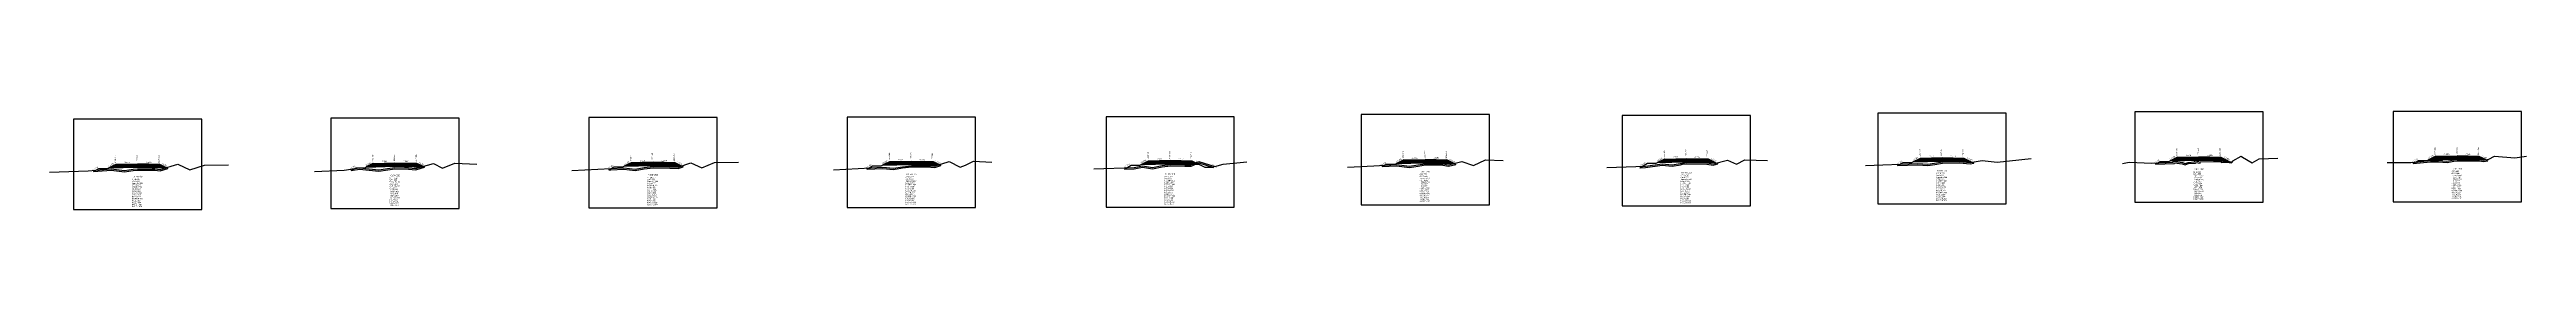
# Model space of a CAD drawing. Extents: x -7 to 78429, y 1189 to 1262.
# Drawn here: x 44729 to 45302, y 1225 to 1248 of the extents above; entities that cross this region are included whole.
import ezdxf
from ezdxf.enums import TextEntityAlignment as Align

# ---------------------------------------------------------------- set-up
doc = ezdxf.new("R2010")
doc.units = 0

msp = doc.modelspace()

# ---------------------------------------------------------------- linework, layer by layer
at = {"layer": 'A4_BORDER', "color": 7}
for points in [[(44734.114, 1225.358), (44763.814, 1225.358), (44763.814, 1246.358), (44734.114, 1246.358), (44734.114, 1225.358)], [(44793.692, 1225.624), (44823.392, 1225.624), (44823.392, 1246.624), (44793.692, 1246.624), (44793.692, 1225.624)], [(44853.482, 1225.77), (44883.182, 1225.77), (44883.182, 1246.77), (44853.482, 1246.77), (44853.482, 1225.77)], [(44913.333, 1225.885), (44943.033, 1225.885), (44943.033, 1246.885), (44913.333, 1246.885), (44913.333, 1225.885)], [(44973.265, 1225.956), (45002.965, 1225.956), (45002.965, 1246.956), (44973.265, 1246.956), (44973.265, 1225.956)], [(45032.363, 1226.504), (45062.063, 1226.504), (45062.063, 1247.504), (45032.363, 1247.504), (45032.363, 1226.504)], [(45092.853, 1226.261), (45122.553, 1226.261), (45122.553, 1247.261), (45092.853, 1247.261), (45092.853, 1226.261)], [(45152.074, 1226.744), (45181.774, 1226.744), (45181.774, 1247.744), (45152.074, 1247.744), (45152.074, 1226.744)], [(45211.574, 1227.068), (45241.274, 1227.068), (45241.274, 1248.068), (45211.574, 1248.068), (45211.574, 1227.068)], [(45271.402, 1227.205), (45301.102, 1227.205), (45301.102, 1248.205), (45271.402, 1248.205), (45271.402, 1227.205)]]:
    msp.add_lwpolyline(points, dxfattribs=at)
at = {"layer": 'CLEAR_GROUND', "color": 8}
for points in [[(44738.725, 1234.208), (44742.841, 1234.548), (44745.868, 1234.155), (44747.911, 1234.45), (44748.951, 1234.558), (44752.906, 1234.564), (44754.187, 1234.412), (44755.936, 1234.93)], [(44798.425, 1234.474), (44800.355, 1234.789), (44804.814, 1234.333), (44806.898, 1234.651), (44808.559, 1234.867), (44811.686, 1234.792), (44813.358, 1234.613), (44815.379, 1235.194)], [(44858.125, 1234.62), (44858.565, 1234.645), (44861.558, 1234.762), (44864.173, 1234.494), (44866.299, 1234.837), (44868.341, 1235.074), (44872.204, 1234.977), (44874.171, 1234.959), (44875.294, 1235.329)], [(44917.825, 1234.735), (44921.572, 1234.939), (44924.024, 1234.68), (44926.137, 1235.04), (44928.204, 1235.28), (44931.654, 1235.279), (44933.597, 1235.157), (44934.972, 1235.616)], [(44977.525, 1234.806), (44979.798, 1234.883), (44981.746, 1235.256), (44984.014, 1234.867), (44986.288, 1235.286), (44988.172, 1235.529), (44991.491, 1235.458), (44992.98, 1235.492), (44994.753, 1236.218), (44998.154, 1235.188)], [(45037.225, 1235.354), (45040.552, 1235.519), (45043.559, 1235.133), (45045.524, 1235.492), (45047.229, 1235.739), (45051.266, 1235.715), (45052.614, 1235.433), (45054.292, 1235.88)], [(45096.925, 1235.111), (45098.231, 1235.159), (45102.05, 1235.667), (45104.421, 1235.463), (45106.326, 1235.78), (45106.807, 1235.894), (45107.698, 1235.989), (45112.444, 1235.939), (45113.922, 1235.678), (45115.004, 1235.976)], [(45156.625, 1235.594), (45161.326, 1235.759), (45163.613, 1235.6), (45165.211, 1235.828), (45167.009, 1236.165), (45170.957, 1236.236), (45173.44, 1236.03), (45174.269, 1236.163)], [(45216.325, 1235.918), (45220.764, 1236.107), (45220.769, 1236.261), (45222.535, 1236.01), (45223.26, 1235.785), (45224.019, 1236.05), (45225.632, 1236.159), (45225.689, 1236.337), (45226.693, 1236.158), (45226.708, 1236.465), (45231.564, 1236.561), (45231.573, 1236.324), (45232.744, 1236.358), (45234.073, 1236.222)], [(45276.025, 1236.055), (45280.056, 1236.472), (45281.908, 1236.503), (45283.879, 1236.315), (45285.478, 1236.657), (45286.234, 1236.716), (45291.373, 1236.721), (45292.355, 1236.551), (45293.333, 1236.715)]]:
    msp.add_lwpolyline(points, dxfattribs=at)
at = {"layer": 'DESIGN_ROAD_TRIMMED', "color": 1}
for points in [[(44738.725, 1234.208), (44739.964, 1234.916), (44741.964, 1234.916), (44743.964, 1235.916), (44743.964, 1235.916), (44743.858, 1235.863), (44743.858, 1235.863), (44743.543, 1235.705), (44743.543, 1235.705), (44743.227, 1235.548), (44743.227, 1235.548), (44742.911, 1235.39), (44742.911, 1235.39), (44742.595, 1235.232), (44742.595, 1235.232), (44742.279, 1235.074), (44748.964, 1235.241), (44748.964, 1235.391), (44748.964, 1235.391), (44748.964, 1235.541), (44748.964, 1235.541), (44748.964, 1235.691), (44748.964, 1235.691), (44748.964, 1235.841), (44748.964, 1235.841), (44748.964, 1235.991), (44748.964, 1235.991), (44748.964, 1236.041), (44748.964, 1236.041), (44748.964, 1236.041), (44748.964, 1236.041), (44748.964, 1236.041), (44748.964, 1235.991), (44748.964, 1235.991), (44748.964, 1235.841), (44748.964, 1235.841), (44748.964, 1235.691), (44748.964, 1235.691), (44748.964, 1235.541), (44748.964, 1235.541), (44748.964, 1235.391), (44748.964, 1235.391), (44748.964, 1235.241), (44755.648, 1235.074), (44755.332, 1235.232), (44755.332, 1235.232), (44755.016, 1235.39), (44755.016, 1235.39), (44754.701, 1235.548), (44754.701, 1235.548), (44754.385, 1235.705), (44754.385, 1235.705), (44754.069, 1235.863), (44754.069, 1235.863), (44753.964, 1235.916), (44753.964, 1235.916), (44755.936, 1234.93)], [(44798.425, 1234.474), (44799.542, 1235.112), (44801.542, 1235.112), (44803.542, 1236.112), (44803.542, 1236.112), (44803.437, 1236.059), (44803.437, 1236.059), (44803.121, 1235.901), (44803.121, 1235.901), (44802.806, 1235.744), (44802.806, 1235.744), (44802.49, 1235.586), (44802.49, 1235.586), (44802.174, 1235.428), (44802.174, 1235.428), (44801.858, 1235.27), (44808.542, 1235.437), (44808.542, 1235.587), (44808.542, 1235.587), (44808.542, 1235.737), (44808.542, 1235.737), (44808.542, 1235.887), (44808.542, 1235.887), (44808.542, 1236.037), (44808.542, 1236.037), (44808.542, 1236.187), (44808.542, 1236.187), (44808.542, 1236.237), (44808.542, 1236.237), (44808.542, 1236.237), (44808.542, 1236.237), (44808.542, 1236.237), (44808.542, 1236.187), (44808.542, 1236.187), (44808.542, 1236.037), (44808.542, 1236.037), (44808.542, 1235.887), (44808.542, 1235.887), (44808.542, 1235.737), (44808.542, 1235.737), (44808.542, 1235.587), (44808.542, 1235.587), (44808.542, 1235.437), (44815.227, 1235.27), (44814.911, 1235.428), (44814.911, 1235.428), (44814.595, 1235.586), (44814.595, 1235.586), (44814.279, 1235.744), (44814.279, 1235.744), (44813.964, 1235.901), (44813.964, 1235.901), (44813.648, 1236.059), (44813.648, 1236.059), (44813.542, 1236.112), (44813.542, 1236.112), (44815.379, 1235.194)], [(44858.125, 1234.62), (44859.332, 1235.31), (44861.332, 1235.31), (44863.332, 1236.31), (44863.332, 1236.31), (44863.227, 1236.257), (44863.227, 1236.257), (44862.911, 1236.099), (44862.911, 1236.099), (44862.595, 1235.942), (44862.595, 1235.942), (44862.28, 1235.784), (44862.28, 1235.784), (44861.964, 1235.626), (44861.964, 1235.626), (44861.648, 1235.468), (44868.332, 1235.635), (44868.332, 1235.785), (44868.332, 1235.785), (44868.332, 1235.935), (44868.332, 1235.935), (44868.332, 1236.085), (44868.332, 1236.085), (44868.332, 1236.235), (44868.332, 1236.235), (44868.332, 1236.385), (44868.332, 1236.385), (44868.332, 1236.435), (44868.332, 1236.435), (44868.332, 1236.435), (44868.332, 1236.435), (44868.332, 1236.435), (44868.332, 1236.385), (44868.332, 1236.385), (44868.332, 1236.235), (44868.332, 1236.235), (44868.332, 1236.085), (44868.332, 1236.085), (44868.332, 1235.935), (44868.332, 1235.935), (44868.332, 1235.785), (44868.332, 1235.785), (44868.332, 1235.635), (44875.017, 1235.468), (44874.701, 1235.626), (44874.701, 1235.626), (44874.385, 1235.784), (44874.385, 1235.784), (44874.069, 1235.942), (44874.069, 1235.942), (44873.753, 1236.099), (44873.753, 1236.099), (44873.438, 1236.257), (44873.438, 1236.257), (44873.332, 1236.31), (44873.332, 1236.31), (44875.294, 1235.329)], [(44917.825, 1234.735), (44919.183, 1235.511), (44921.183, 1235.511), (44923.183, 1236.511), (44923.183, 1236.511), (44923.077, 1236.458), (44923.077, 1236.458), (44922.762, 1236.3), (44922.762, 1236.3), (44922.446, 1236.143), (44922.446, 1236.143), (44922.13, 1235.985), (44922.13, 1235.985), (44921.814, 1235.827), (44921.814, 1235.827), (44921.498, 1235.669), (44928.183, 1235.836), (44928.183, 1235.986), (44928.183, 1235.986), (44928.183, 1236.136), (44928.183, 1236.136), (44928.183, 1236.286), (44928.183, 1236.286), (44928.183, 1236.436), (44928.183, 1236.436), (44928.183, 1236.586), (44928.183, 1236.586), (44928.183, 1236.636), (44928.183, 1236.636), (44928.183, 1236.636), (44928.183, 1236.636), (44928.183, 1236.636), (44928.183, 1236.586), (44928.183, 1236.586), (44928.183, 1236.436), (44928.183, 1236.436), (44928.183, 1236.286), (44928.183, 1236.286), (44928.183, 1236.136), (44928.183, 1236.136), (44928.183, 1235.986), (44928.183, 1235.986), (44928.183, 1235.836), (44934.867, 1235.669), (44934.551, 1235.827), (44934.551, 1235.827), (44934.235, 1235.985), (44934.235, 1235.985), (44933.92, 1236.143), (44933.92, 1236.143), (44933.604, 1236.3), (44933.604, 1236.3), (44933.288, 1236.458), (44933.288, 1236.458), (44933.183, 1236.511), (44933.183, 1236.511), (44934.972, 1235.616)], [(44977.525, 1234.806), (44979.115, 1235.714), (44981.115, 1235.714), (44983.115, 1236.714), (44983.115, 1236.714), (44983.01, 1236.661), (44983.01, 1236.661), (44982.694, 1236.503), (44982.694, 1236.503), (44982.378, 1236.346), (44982.378, 1236.346), (44982.062, 1236.188), (44982.062, 1236.188), (44981.747, 1236.03), (44981.747, 1236.03), (44981.431, 1235.872), (44988.115, 1236.039), (44988.115, 1236.189), (44988.115, 1236.189), (44988.115, 1236.339), (44988.115, 1236.339), (44988.115, 1236.489), (44988.115, 1236.489), (44988.115, 1236.639), (44988.115, 1236.639), (44988.115, 1236.789), (44988.115, 1236.789), (44988.115, 1236.839), (44988.115, 1236.839), (44988.115, 1236.839), (44988.115, 1236.839), (44988.115, 1236.839), (44988.115, 1236.789), (44988.115, 1236.789), (44988.115, 1236.639), (44988.115, 1236.639), (44988.115, 1236.489), (44988.115, 1236.489), (44988.115, 1236.339), (44988.115, 1236.339), (44988.115, 1236.189), (44988.115, 1236.189), (44988.115, 1236.039), (44994.799, 1235.872), (44994.483, 1236.03), (44994.483, 1236.03), (44994.168, 1236.188), (44994.168, 1236.188), (44993.852, 1236.346), (44993.852, 1236.346), (44993.536, 1236.503), (44993.536, 1236.503), (44993.22, 1236.661), (44993.22, 1236.661), (44993.115, 1236.714), (44993.115, 1236.714), (44996.115, 1235.214), (44998.115, 1235.214), (44998.154, 1235.188)], [(45037.225, 1235.354), (45038.213, 1235.919), (45040.213, 1235.919), (45042.213, 1236.919), (45042.213, 1236.919), (45042.108, 1236.866), (45042.108, 1236.866), (45041.792, 1236.708), (45041.792, 1236.708), (45041.477, 1236.551), (45041.477, 1236.551), (45041.161, 1236.393), (45041.161, 1236.393), (45040.845, 1236.235), (45040.845, 1236.235), (45040.529, 1236.077), (45047.213, 1236.244), (45047.213, 1236.394), (45047.213, 1236.394), (45047.213, 1236.544), (45047.213, 1236.544), (45047.213, 1236.694), (45047.213, 1236.694), (45047.213, 1236.844), (45047.213, 1236.844), (45047.213, 1236.994), (45047.213, 1236.994), (45047.213, 1237.044), (45047.213, 1237.044), (45047.213, 1237.044), (45047.213, 1237.044), (45047.213, 1237.044), (45047.213, 1236.994), (45047.213, 1236.994), (45047.213, 1236.844), (45047.213, 1236.844), (45047.213, 1236.694), (45047.213, 1236.694), (45047.213, 1236.544), (45047.213, 1236.544), (45047.213, 1236.394), (45047.213, 1236.394), (45047.213, 1236.244), (45053.898, 1236.077), (45053.582, 1236.235), (45053.582, 1236.235), (45053.266, 1236.393), (45053.266, 1236.393), (45052.95, 1236.551), (45052.95, 1236.551), (45052.635, 1236.708), (45052.635, 1236.708), (45052.319, 1236.866), (45052.319, 1236.866), (45052.213, 1236.919), (45052.213, 1236.919), (45054.292, 1235.88)], [(45096.925, 1235.111), (45098.703, 1236.127), (45100.703, 1236.127), (45102.703, 1237.127), (45102.703, 1237.127), (45102.597, 1237.074), (45102.597, 1237.074), (45102.281, 1236.916), (45102.281, 1236.916), (45101.966, 1236.759), (45101.966, 1236.759), (45101.65, 1236.601), (45101.65, 1236.601), (45101.334, 1236.443), (45101.334, 1236.443), (45101.018, 1236.285), (45107.703, 1236.452), (45107.703, 1236.602), (45107.703, 1236.602), (45107.703, 1236.752), (45107.703, 1236.752), (45107.703, 1236.902), (45107.703, 1236.902), (45107.703, 1237.052), (45107.703, 1237.052), (45107.703, 1237.202), (45107.703, 1237.202), (45107.703, 1237.252), (45107.703, 1237.252), (45107.703, 1237.252), (45107.703, 1237.252), (45107.703, 1237.252), (45107.703, 1237.202), (45107.703, 1237.202), (45107.703, 1237.052), (45107.703, 1237.052), (45107.703, 1236.902), (45107.703, 1236.902), (45107.703, 1236.752), (45107.703, 1236.752), (45107.703, 1236.602), (45107.703, 1236.602), (45107.703, 1236.452), (45114.387, 1236.285), (45114.071, 1236.443), (45114.071, 1236.443), (45113.755, 1236.601), (45113.755, 1236.601), (45113.439, 1236.759), (45113.439, 1236.759), (45113.124, 1236.916), (45113.124, 1236.916), (45112.808, 1237.074), (45112.808, 1237.074), (45112.703, 1237.127), (45112.703, 1237.127), (45115.004, 1235.976)], [(45156.625, 1235.594), (45157.924, 1236.336), (45159.924, 1236.336), (45161.924, 1237.336), (45161.924, 1237.336), (45161.819, 1237.283), (45161.819, 1237.283), (45161.503, 1237.125), (45161.503, 1237.125), (45161.187, 1236.968), (45161.187, 1236.968), (45160.871, 1236.81), (45160.871, 1236.81), (45160.556, 1236.652), (45160.556, 1236.652), (45160.24, 1236.494), (45166.924, 1236.661), (45166.924, 1236.811), (45166.924, 1236.811), (45166.924, 1236.961), (45166.924, 1236.961), (45166.924, 1237.111), (45166.924, 1237.111), (45166.924, 1237.261), (45166.924, 1237.261), (45166.924, 1237.411), (45166.924, 1237.411), (45166.924, 1237.461), (45166.924, 1237.461), (45166.924, 1237.461), (45166.924, 1237.461), (45166.924, 1237.461), (45166.924, 1237.411), (45166.924, 1237.411), (45166.924, 1237.261), (45166.924, 1237.261), (45166.924, 1237.111), (45166.924, 1237.111), (45166.924, 1236.961), (45166.924, 1236.961), (45166.924, 1236.811), (45166.924, 1236.811), (45166.924, 1236.661), (45173.608, 1236.494), (45173.293, 1236.652), (45173.293, 1236.652), (45172.977, 1236.81), (45172.977, 1236.81), (45172.661, 1236.968), (45172.661, 1236.968), (45172.345, 1237.125), (45172.345, 1237.125), (45172.029, 1237.283), (45172.029, 1237.283), (45171.924, 1237.336), (45171.924, 1237.336), (45174.269, 1236.163)], [(45216.325, 1235.918), (45217.424, 1236.546), (45219.424, 1236.546), (45221.424, 1237.546), (45221.424, 1237.546), (45221.319, 1237.493), (45221.319, 1237.493), (45221.003, 1237.335), (45221.003, 1237.335), (45220.687, 1237.178), (45220.687, 1237.178), (45220.371, 1237.02), (45220.371, 1237.02), (45220.056, 1236.862), (45220.056, 1236.862), (45219.74, 1236.704), (45226.424, 1236.871), (45226.424, 1237.021), (45226.424, 1237.021), (45226.424, 1237.171), (45226.424, 1237.171), (45226.424, 1237.321), (45226.424, 1237.321), (45226.424, 1237.471), (45226.424, 1237.471), (45226.424, 1237.621), (45226.424, 1237.621), (45226.424, 1237.671), (45226.424, 1237.671), (45226.424, 1237.671), (45226.424, 1237.671), (45226.424, 1237.671), (45226.424, 1237.621), (45226.424, 1237.621), (45226.424, 1237.471), (45226.424, 1237.471), (45226.424, 1237.321), (45226.424, 1237.321), (45226.424, 1237.171), (45226.424, 1237.171), (45226.424, 1237.021), (45226.424, 1237.021), (45226.424, 1236.871), (45233.108, 1236.704), (45232.793, 1236.862), (45232.793, 1236.862), (45232.477, 1237.02), (45232.477, 1237.02), (45232.161, 1237.178), (45232.161, 1237.178), (45231.845, 1237.335), (45231.845, 1237.335), (45231.529, 1237.493), (45231.529, 1237.493), (45231.424, 1237.546), (45231.424, 1237.546), (45234.073, 1236.222)], [(45276.025, 1236.055), (45277.252, 1236.756), (45279.252, 1236.756), (45281.252, 1237.756), (45281.252, 1237.756), (45281.147, 1237.703), (45281.147, 1237.703), (45280.831, 1237.545), (45280.831, 1237.545), (45280.515, 1237.388), (45280.515, 1237.388), (45280.199, 1237.23), (45280.199, 1237.23), (45279.884, 1237.072), (45279.884, 1237.072), (45279.568, 1236.914), (45286.252, 1237.081), (45286.252, 1237.231), (45286.252, 1237.231), (45286.252, 1237.381), (45286.252, 1237.381), (45286.252, 1237.531), (45286.252, 1237.531), (45286.252, 1237.681), (45286.252, 1237.681), (45286.252, 1237.831), (45286.252, 1237.831), (45286.252, 1237.881), (45286.252, 1237.881), (45286.252, 1237.881), (45286.252, 1237.881), (45286.252, 1237.881), (45286.252, 1237.831), (45286.252, 1237.831), (45286.252, 1237.681), (45286.252, 1237.681), (45286.252, 1237.531), (45286.252, 1237.531), (45286.252, 1237.381), (45286.252, 1237.381), (45286.252, 1237.231), (45286.252, 1237.231), (45286.252, 1237.081), (45292.936, 1236.914), (45292.62, 1237.072), (45292.62, 1237.072), (45292.305, 1237.23), (45292.305, 1237.23), (45291.989, 1237.388), (45291.989, 1237.388), (45291.673, 1237.545), (45291.673, 1237.545), (45291.357, 1237.703), (45291.357, 1237.703), (45291.252, 1237.756), (45291.252, 1237.756), (45293.333, 1236.715)]]:
    msp.add_lwpolyline(points, dxfattribs=at)
at = {"layer": 'FINISHED_ROAD', "color": 2}
for points in [[(44739.964, 1234.916), (44741.964, 1234.916), (44743.964, 1235.916), (44743.964, 1235.916), (44748.964, 1236.041), (44753.964, 1235.916), (44753.964, 1235.916)], [(44799.542, 1235.112), (44801.542, 1235.112), (44803.542, 1236.112), (44803.542, 1236.112), (44808.542, 1236.237), (44813.542, 1236.112), (44813.542, 1236.112)], [(44859.332, 1235.31), (44861.332, 1235.31), (44863.332, 1236.31), (44863.332, 1236.31), (44868.332, 1236.435), (44873.332, 1236.31), (44873.332, 1236.31)], [(44919.183, 1235.511), (44921.183, 1235.511), (44923.183, 1236.511), (44923.183, 1236.511), (44928.183, 1236.636), (44933.183, 1236.511), (44933.183, 1236.511)], [(44979.115, 1235.714), (44981.115, 1235.714), (44983.115, 1236.714), (44983.115, 1236.714), (44988.115, 1236.839), (44993.115, 1236.714), (44993.115, 1236.714), (44996.115, 1235.214), (44998.115, 1235.214)], [(45038.213, 1235.919), (45040.213, 1235.919), (45042.213, 1236.919), (45042.213, 1236.919), (45047.213, 1237.044), (45052.213, 1236.919), (45052.213, 1236.919)], [(45098.703, 1236.127), (45100.703, 1236.127), (45102.703, 1237.127), (45102.703, 1237.127), (45107.703, 1237.252), (45112.703, 1237.127), (45112.703, 1237.127)], [(45157.924, 1236.336), (45159.924, 1236.336), (45161.924, 1237.336), (45161.924, 1237.336), (45166.924, 1237.461), (45171.924, 1237.336), (45171.924, 1237.336)], [(45217.424, 1236.546), (45219.424, 1236.546), (45221.424, 1237.546), (45221.424, 1237.546), (45226.424, 1237.671), (45231.424, 1237.546), (45231.424, 1237.546)], [(45277.252, 1236.756), (45279.252, 1236.756), (45281.252, 1237.756), (45281.252, 1237.756), (45286.252, 1237.881), (45291.252, 1237.756), (45291.252, 1237.756)]]:
    msp.add_lwpolyline(points, dxfattribs=at)
at = {"layer": 'LAYER_0', "color": 4}
for points in [[(44743.964, 1235.916), (44743.858, 1235.863), (44748.964, 1235.991), (44748.964, 1236.041)], [(44803.542, 1236.112), (44803.437, 1236.059), (44808.542, 1236.187), (44808.542, 1236.237)], [(44863.332, 1236.31), (44863.227, 1236.257), (44868.332, 1236.385), (44868.332, 1236.435)], [(44923.183, 1236.511), (44923.077, 1236.458), (44928.183, 1236.586), (44928.183, 1236.636)], [(44983.115, 1236.714), (44983.01, 1236.661), (44988.115, 1236.789), (44988.115, 1236.839)], [(45042.213, 1236.919), (45042.108, 1236.866), (45047.213, 1236.994), (45047.213, 1237.044)], [(45102.703, 1237.127), (45102.597, 1237.074), (45107.703, 1237.202), (45107.703, 1237.252)], [(45161.924, 1237.336), (45161.819, 1237.283), (45166.924, 1237.411), (45166.924, 1237.461)], [(45221.424, 1237.546), (45221.319, 1237.493), (45226.424, 1237.621), (45226.424, 1237.671)], [(45281.252, 1237.756), (45281.147, 1237.703), (45286.252, 1237.831), (45286.252, 1237.881)]]:
    msp.add_lwpolyline(points, dxfattribs=at)
at = {"layer": 'LAYER_1', "color": 4}
for points in [[(44743.858, 1235.863), (44743.543, 1235.705), (44748.964, 1235.841), (44748.964, 1235.991)], [(44803.437, 1236.059), (44803.121, 1235.901), (44808.542, 1236.037), (44808.542, 1236.187)], [(44863.227, 1236.257), (44862.911, 1236.099), (44868.332, 1236.235), (44868.332, 1236.385)], [(44923.077, 1236.458), (44922.762, 1236.3), (44928.183, 1236.436), (44928.183, 1236.586)], [(44983.01, 1236.661), (44982.694, 1236.503), (44988.115, 1236.639), (44988.115, 1236.789)], [(45042.108, 1236.866), (45041.792, 1236.708), (45047.213, 1236.844), (45047.213, 1236.994)], [(45102.597, 1237.074), (45102.281, 1236.916), (45107.703, 1237.052), (45107.703, 1237.202)], [(45161.819, 1237.283), (45161.503, 1237.125), (45166.924, 1237.261), (45166.924, 1237.411)], [(45221.319, 1237.493), (45221.003, 1237.335), (45226.424, 1237.471), (45226.424, 1237.621)], [(45281.147, 1237.703), (45280.831, 1237.545), (45286.252, 1237.681), (45286.252, 1237.831)]]:
    msp.add_lwpolyline(points, dxfattribs=at)
at = {"layer": 'LAYER_10', "color": 6}
for points in [[(44755.016, 1235.39), (44755.332, 1235.232), (44748.964, 1235.391), (44748.964, 1235.541)], [(44814.595, 1235.586), (44814.911, 1235.428), (44808.542, 1235.587), (44808.542, 1235.737)], [(44874.385, 1235.784), (44874.701, 1235.626), (44868.332, 1235.785), (44868.332, 1235.935)], [(44934.235, 1235.985), (44934.551, 1235.827), (44928.183, 1235.986), (44928.183, 1236.136)], [(44994.168, 1236.188), (44994.483, 1236.03), (44988.115, 1236.189), (44988.115, 1236.339)], [(45053.266, 1236.393), (45053.582, 1236.235), (45047.213, 1236.394), (45047.213, 1236.544)], [(45113.755, 1236.601), (45114.071, 1236.443), (45107.703, 1236.602), (45107.703, 1236.752)], [(45172.977, 1236.81), (45173.293, 1236.652), (45166.924, 1236.811), (45166.924, 1236.961)], [(45232.477, 1237.02), (45232.793, 1236.862), (45226.424, 1237.021), (45226.424, 1237.171)], [(45292.305, 1237.23), (45292.62, 1237.072), (45286.252, 1237.231), (45286.252, 1237.381)]]:
    msp.add_lwpolyline(points, dxfattribs=at)
at = {"layer": 'LAYER_11', "color": 6}
for points in [[(44755.332, 1235.232), (44755.648, 1235.074), (44748.964, 1235.241), (44748.964, 1235.391)], [(44814.911, 1235.428), (44815.227, 1235.27), (44808.542, 1235.437), (44808.542, 1235.587)], [(44874.701, 1235.626), (44875.017, 1235.468), (44868.332, 1235.635), (44868.332, 1235.785)], [(44934.551, 1235.827), (44934.867, 1235.669), (44928.183, 1235.836), (44928.183, 1235.986)], [(44994.483, 1236.03), (44994.799, 1235.872), (44988.115, 1236.039), (44988.115, 1236.189)], [(45053.582, 1236.235), (45053.898, 1236.077), (45047.213, 1236.244), (45047.213, 1236.394)], [(45114.071, 1236.443), (45114.387, 1236.285), (45107.703, 1236.452), (45107.703, 1236.602)], [(45173.293, 1236.652), (45173.608, 1236.494), (45166.924, 1236.661), (45166.924, 1236.811)], [(45232.793, 1236.862), (45233.108, 1236.704), (45226.424, 1236.871), (45226.424, 1237.021)], [(45292.62, 1237.072), (45292.936, 1236.914), (45286.252, 1237.081), (45286.252, 1237.231)]]:
    msp.add_lwpolyline(points, dxfattribs=at)
at = {"layer": 'LAYER_2', "color": 4}
for points in [[(44743.543, 1235.705), (44743.227, 1235.548), (44748.964, 1235.691), (44748.964, 1235.841)], [(44803.121, 1235.901), (44802.806, 1235.744), (44808.542, 1235.887), (44808.542, 1236.037)], [(44862.911, 1236.099), (44862.595, 1235.942), (44868.332, 1236.085), (44868.332, 1236.235)], [(44922.762, 1236.3), (44922.446, 1236.143), (44928.183, 1236.286), (44928.183, 1236.436)], [(44982.694, 1236.503), (44982.378, 1236.346), (44988.115, 1236.489), (44988.115, 1236.639)], [(45041.792, 1236.708), (45041.477, 1236.551), (45047.213, 1236.694), (45047.213, 1236.844)], [(45102.281, 1236.916), (45101.966, 1236.759), (45107.703, 1236.902), (45107.703, 1237.052)], [(45161.503, 1237.125), (45161.187, 1236.968), (45166.924, 1237.111), (45166.924, 1237.261)], [(45221.003, 1237.335), (45220.687, 1237.178), (45226.424, 1237.321), (45226.424, 1237.471)], [(45280.831, 1237.545), (45280.515, 1237.388), (45286.252, 1237.531), (45286.252, 1237.681)]]:
    msp.add_lwpolyline(points, dxfattribs=at)
at = {"layer": 'LAYER_3', "color": 4}
for points in [[(44743.227, 1235.548), (44742.911, 1235.39), (44748.964, 1235.541), (44748.964, 1235.691)], [(44802.806, 1235.744), (44802.49, 1235.586), (44808.542, 1235.737), (44808.542, 1235.887)], [(44862.595, 1235.942), (44862.28, 1235.784), (44868.332, 1235.935), (44868.332, 1236.085)], [(44922.446, 1236.143), (44922.13, 1235.985), (44928.183, 1236.136), (44928.183, 1236.286)], [(44982.378, 1236.346), (44982.062, 1236.188), (44988.115, 1236.339), (44988.115, 1236.489)], [(45041.477, 1236.551), (45041.161, 1236.393), (45047.213, 1236.544), (45047.213, 1236.694)], [(45101.966, 1236.759), (45101.65, 1236.601), (45107.703, 1236.752), (45107.703, 1236.902)], [(45161.187, 1236.968), (45160.871, 1236.81), (45166.924, 1236.961), (45166.924, 1237.111)], [(45220.687, 1237.178), (45220.371, 1237.02), (45226.424, 1237.171), (45226.424, 1237.321)], [(45280.515, 1237.388), (45280.199, 1237.23), (45286.252, 1237.381), (45286.252, 1237.531)]]:
    msp.add_lwpolyline(points, dxfattribs=at)
at = {"layer": 'LAYER_4', "color": 4}
for points in [[(44742.911, 1235.39), (44742.595, 1235.232), (44748.964, 1235.391), (44748.964, 1235.541)], [(44802.49, 1235.586), (44802.174, 1235.428), (44808.542, 1235.587), (44808.542, 1235.737)], [(44862.28, 1235.784), (44861.964, 1235.626), (44868.332, 1235.785), (44868.332, 1235.935)], [(44922.13, 1235.985), (44921.814, 1235.827), (44928.183, 1235.986), (44928.183, 1236.136)], [(44982.062, 1236.188), (44981.747, 1236.03), (44988.115, 1236.189), (44988.115, 1236.339)], [(45041.161, 1236.393), (45040.845, 1236.235), (45047.213, 1236.394), (45047.213, 1236.544)], [(45101.65, 1236.601), (45101.334, 1236.443), (45107.703, 1236.602), (45107.703, 1236.752)], [(45160.871, 1236.81), (45160.556, 1236.652), (45166.924, 1236.811), (45166.924, 1236.961)], [(45220.371, 1237.02), (45220.056, 1236.862), (45226.424, 1237.021), (45226.424, 1237.171)], [(45280.199, 1237.23), (45279.884, 1237.072), (45286.252, 1237.231), (45286.252, 1237.381)]]:
    msp.add_lwpolyline(points, dxfattribs=at)
at = {"layer": 'LAYER_5', "color": 4}
for points in [[(44742.595, 1235.232), (44742.279, 1235.074), (44748.964, 1235.241), (44748.964, 1235.391)], [(44802.174, 1235.428), (44801.858, 1235.27), (44808.542, 1235.437), (44808.542, 1235.587)], [(44861.964, 1235.626), (44861.648, 1235.468), (44868.332, 1235.635), (44868.332, 1235.785)], [(44921.814, 1235.827), (44921.498, 1235.669), (44928.183, 1235.836), (44928.183, 1235.986)], [(44981.747, 1236.03), (44981.431, 1235.872), (44988.115, 1236.039), (44988.115, 1236.189)], [(45040.845, 1236.235), (45040.529, 1236.077), (45047.213, 1236.244), (45047.213, 1236.394)], [(45101.334, 1236.443), (45101.018, 1236.285), (45107.703, 1236.452), (45107.703, 1236.602)], [(45160.556, 1236.652), (45160.24, 1236.494), (45166.924, 1236.661), (45166.924, 1236.811)], [(45220.056, 1236.862), (45219.74, 1236.704), (45226.424, 1236.871), (45226.424, 1237.021)], [(45279.884, 1237.072), (45279.568, 1236.914), (45286.252, 1237.081), (45286.252, 1237.231)]]:
    msp.add_lwpolyline(points, dxfattribs=at)
at = {"layer": 'LAYER_6', "color": 6}
for points in [[(44753.964, 1235.916), (44754.069, 1235.863), (44748.964, 1235.991), (44748.964, 1236.041)], [(44813.542, 1236.112), (44813.648, 1236.059), (44808.542, 1236.187), (44808.542, 1236.237)], [(44873.332, 1236.31), (44873.438, 1236.257), (44868.332, 1236.385), (44868.332, 1236.435)], [(44933.183, 1236.511), (44933.288, 1236.458), (44928.183, 1236.586), (44928.183, 1236.636)], [(44993.115, 1236.714), (44993.22, 1236.661), (44988.115, 1236.789), (44988.115, 1236.839)], [(45052.213, 1236.919), (45052.319, 1236.866), (45047.213, 1236.994), (45047.213, 1237.044)], [(45112.703, 1237.127), (45112.808, 1237.074), (45107.703, 1237.202), (45107.703, 1237.252)], [(45171.924, 1237.336), (45172.029, 1237.283), (45166.924, 1237.411), (45166.924, 1237.461)], [(45231.424, 1237.546), (45231.529, 1237.493), (45226.424, 1237.621), (45226.424, 1237.671)], [(45291.252, 1237.756), (45291.357, 1237.703), (45286.252, 1237.831), (45286.252, 1237.881)]]:
    msp.add_lwpolyline(points, dxfattribs=at)
at = {"layer": 'LAYER_7', "color": 6}
for points in [[(44754.069, 1235.863), (44754.385, 1235.705), (44748.964, 1235.841), (44748.964, 1235.991)], [(44813.648, 1236.059), (44813.964, 1235.901), (44808.542, 1236.037), (44808.542, 1236.187)], [(44873.438, 1236.257), (44873.753, 1236.099), (44868.332, 1236.235), (44868.332, 1236.385)], [(44933.288, 1236.458), (44933.604, 1236.3), (44928.183, 1236.436), (44928.183, 1236.586)], [(44993.22, 1236.661), (44993.536, 1236.503), (44988.115, 1236.639), (44988.115, 1236.789)], [(45052.319, 1236.866), (45052.635, 1236.708), (45047.213, 1236.844), (45047.213, 1236.994)], [(45112.808, 1237.074), (45113.124, 1236.916), (45107.703, 1237.052), (45107.703, 1237.202)], [(45172.029, 1237.283), (45172.345, 1237.125), (45166.924, 1237.261), (45166.924, 1237.411)], [(45231.529, 1237.493), (45231.845, 1237.335), (45226.424, 1237.471), (45226.424, 1237.621)], [(45291.357, 1237.703), (45291.673, 1237.545), (45286.252, 1237.681), (45286.252, 1237.831)]]:
    msp.add_lwpolyline(points, dxfattribs=at)
at = {"layer": 'LAYER_8', "color": 6}
for points in [[(44754.385, 1235.705), (44754.701, 1235.548), (44748.964, 1235.691), (44748.964, 1235.841)], [(44813.964, 1235.901), (44814.279, 1235.744), (44808.542, 1235.887), (44808.542, 1236.037)], [(44873.753, 1236.099), (44874.069, 1235.942), (44868.332, 1236.085), (44868.332, 1236.235)], [(44933.604, 1236.3), (44933.92, 1236.143), (44928.183, 1236.286), (44928.183, 1236.436)], [(44993.536, 1236.503), (44993.852, 1236.346), (44988.115, 1236.489), (44988.115, 1236.639)], [(45052.635, 1236.708), (45052.95, 1236.551), (45047.213, 1236.694), (45047.213, 1236.844)], [(45113.124, 1236.916), (45113.439, 1236.759), (45107.703, 1236.902), (45107.703, 1237.052)], [(45172.345, 1237.125), (45172.661, 1236.968), (45166.924, 1237.111), (45166.924, 1237.261)], [(45231.845, 1237.335), (45232.161, 1237.178), (45226.424, 1237.321), (45226.424, 1237.471)], [(45291.673, 1237.545), (45291.989, 1237.388), (45286.252, 1237.531), (45286.252, 1237.681)]]:
    msp.add_lwpolyline(points, dxfattribs=at)
at = {"layer": 'LAYER_9', "color": 6}
for points in [[(44754.701, 1235.548), (44755.016, 1235.39), (44748.964, 1235.541), (44748.964, 1235.691)], [(44814.279, 1235.744), (44814.595, 1235.586), (44808.542, 1235.737), (44808.542, 1235.887)], [(44874.069, 1235.942), (44874.385, 1235.784), (44868.332, 1235.935), (44868.332, 1236.085)], [(44933.92, 1236.143), (44934.235, 1235.985), (44928.183, 1236.136), (44928.183, 1236.286)], [(44993.852, 1236.346), (44994.168, 1236.188), (44988.115, 1236.339), (44988.115, 1236.489)], [(45052.95, 1236.551), (45053.266, 1236.393), (45047.213, 1236.544), (45047.213, 1236.694)], [(45113.439, 1236.759), (45113.755, 1236.601), (45107.703, 1236.752), (45107.703, 1236.902)], [(45172.661, 1236.968), (45172.977, 1236.81), (45166.924, 1236.961), (45166.924, 1237.111)], [(45232.161, 1237.178), (45232.477, 1237.02), (45226.424, 1237.171), (45226.424, 1237.321)], [(45291.989, 1237.388), (45292.305, 1237.23), (45286.252, 1237.381), (45286.252, 1237.531)]]:
    msp.add_lwpolyline(points, dxfattribs=at)
at = {"layer": 'NATURAL_GROUND', "color": 3}
for points in [[(44728.54, 1234.108), (44737.496, 1234.408), (44742.848, 1234.85), (44745.866, 1234.458), (44747.874, 1234.748), (44748.936, 1234.858), (44752.924, 1234.864), (44754.161, 1234.717), (44758.256, 1235.931), (44761.008, 1234.639), (44764.438, 1235.664), (44769.969, 1235.755)], [(44789.891, 1234.257), (44796.776, 1234.508), (44800.345, 1235.092), (44804.806, 1234.636), (44806.856, 1234.948), (44808.543, 1235.168), (44811.705, 1235.092), (44813.331, 1234.918), (44817.455, 1236.103), (44819.579, 1234.997), (44822.436, 1236.179), (44827.55, 1235.955)], [(44849.489, 1234.432), (44858.55, 1234.945), (44861.567, 1235.063), (44864.164, 1234.797), (44866.257, 1235.134), (44868.327, 1235.375), (44872.209, 1235.277), (44874.124, 1235.26), (44877.124, 1236.249), (44879.643, 1235.041), (44882.549, 1236.307), (44888.163, 1236.365)], [(44910.116, 1234.617), (44921.58, 1235.24), (44924.015, 1234.983), (44926.095, 1235.337), (44928.187, 1235.58), (44931.664, 1235.579), (44933.558, 1235.46), (44936.909, 1236.581), (44939.505, 1235.238), (44940.68, 1235.663), (44942.535, 1236.648), (44946.773, 1236.397)], [(44970.453, 1234.866), (44979.765, 1235.182), (44981.743, 1235.561), (44984.012, 1235.172), (44986.242, 1235.583), (44988.156, 1235.83), (44991.491, 1235.758), (44992.918, 1235.791), (44994.738, 1236.536), (44998.457, 1235.41), (45000.372, 1235.955), (45005.901, 1236.455)], [(45029.219, 1235.215), (45035.266, 1235.558), (45040.563, 1235.82), (45043.551, 1235.437), (45045.475, 1235.788), (45047.208, 1236.039), (45051.298, 1236.015), (45052.605, 1235.741), (45055.647, 1236.552), (45058.416, 1235.609), (45061.122, 1236.913), (45065.247, 1236.796)], [(45089.225, 1235.134), (45098.206, 1235.458), (45102.043, 1235.969), (45104.41, 1235.765), (45106.267, 1236.074), (45106.757, 1236.19), (45107.684, 1236.289), (45112.472, 1236.239), (45113.908, 1235.985), (45117.216, 1236.897), (45119.271, 1235.903), (45121.258, 1236.917), (45126.476, 1236.803)], [(45149.183, 1235.632), (45161.331, 1236.06), (45163.602, 1235.902), (45165.162, 1236.124), (45166.978, 1236.465), (45170.967, 1236.536), (45173.428, 1236.332), (45176.198, 1236.778), (45179.655, 1236.395), (45187.554, 1237.223)], [(45208.731, 1236.052), (45210.268, 1236.403), (45215.489, 1236.183), (45220.473, 1236.395), (45220.48, 1236.605), (45222.601, 1236.304), (45223.254, 1236.101), (45223.958, 1236.347), (45225.409, 1236.445), (45225.484, 1236.678), (45226.41, 1236.513), (45226.422, 1236.759), (45231.852, 1236.867), (45231.861, 1236.633), (45232.755, 1236.659), (45234.222, 1236.508), (45234.298, 1236.717), (45236.183, 1237.812), (45236.544, 1237.582), (45238.775, 1236.267), (45240.39, 1237.162), (45244.713, 1237.355)], [(45270.052, 1236.298), (45275.494, 1236.302), (45280.038, 1236.772), (45281.92, 1236.804), (45283.862, 1236.618), (45285.435, 1236.955), (45286.222, 1237.016), (45291.399, 1237.021), (45292.356, 1236.856), (45293.549, 1237.056), (45294.891, 1237.791), (45299.589, 1237.386), (45302.281, 1237.778)]]:
    msp.add_lwpolyline(points, dxfattribs=at)
at = {"layer": 'STRUCTURE_LEFT', "color": 4}
for points in [[(44743.964, 1235.916), (44743.858, 1235.863), (44743.858, 1235.863), (44743.543, 1235.705), (44743.543, 1235.705), (44743.227, 1235.548), (44743.227, 1235.548), (44742.911, 1235.39), (44742.911, 1235.39), (44742.595, 1235.232), (44742.595, 1235.232), (44742.279, 1235.074), (44748.964, 1235.241), (44748.964, 1235.391), (44748.964, 1235.391), (44748.964, 1235.541), (44748.964, 1235.541), (44748.964, 1235.691), (44748.964, 1235.691), (44748.964, 1235.841), (44748.964, 1235.841), (44748.964, 1235.991), (44748.964, 1235.991), (44748.964, 1236.041), (44748.964, 1236.041)], [(44803.542, 1236.112), (44803.437, 1236.059), (44803.437, 1236.059), (44803.121, 1235.901), (44803.121, 1235.901), (44802.806, 1235.744), (44802.806, 1235.744), (44802.49, 1235.586), (44802.49, 1235.586), (44802.174, 1235.428), (44802.174, 1235.428), (44801.858, 1235.27), (44808.542, 1235.437), (44808.542, 1235.587), (44808.542, 1235.587), (44808.542, 1235.737), (44808.542, 1235.737), (44808.542, 1235.887), (44808.542, 1235.887), (44808.542, 1236.037), (44808.542, 1236.037), (44808.542, 1236.187), (44808.542, 1236.187), (44808.542, 1236.237), (44808.542, 1236.237)], [(44863.332, 1236.31), (44863.227, 1236.257), (44863.227, 1236.257), (44862.911, 1236.099), (44862.911, 1236.099), (44862.595, 1235.942), (44862.595, 1235.942), (44862.28, 1235.784), (44862.28, 1235.784), (44861.964, 1235.626), (44861.964, 1235.626), (44861.648, 1235.468), (44868.332, 1235.635), (44868.332, 1235.785), (44868.332, 1235.785), (44868.332, 1235.935), (44868.332, 1235.935), (44868.332, 1236.085), (44868.332, 1236.085), (44868.332, 1236.235), (44868.332, 1236.235), (44868.332, 1236.385), (44868.332, 1236.385), (44868.332, 1236.435), (44868.332, 1236.435)], [(44923.183, 1236.511), (44923.077, 1236.458), (44923.077, 1236.458), (44922.762, 1236.3), (44922.762, 1236.3), (44922.446, 1236.143), (44922.446, 1236.143), (44922.13, 1235.985), (44922.13, 1235.985), (44921.814, 1235.827), (44921.814, 1235.827), (44921.498, 1235.669), (44928.183, 1235.836), (44928.183, 1235.986), (44928.183, 1235.986), (44928.183, 1236.136), (44928.183, 1236.136), (44928.183, 1236.286), (44928.183, 1236.286), (44928.183, 1236.436), (44928.183, 1236.436), (44928.183, 1236.586), (44928.183, 1236.586), (44928.183, 1236.636), (44928.183, 1236.636)], [(44983.115, 1236.714), (44983.01, 1236.661), (44983.01, 1236.661), (44982.694, 1236.503), (44982.694, 1236.503), (44982.378, 1236.346), (44982.378, 1236.346), (44982.062, 1236.188), (44982.062, 1236.188), (44981.747, 1236.03), (44981.747, 1236.03), (44981.431, 1235.872), (44988.115, 1236.039), (44988.115, 1236.189), (44988.115, 1236.189), (44988.115, 1236.339), (44988.115, 1236.339), (44988.115, 1236.489), (44988.115, 1236.489), (44988.115, 1236.639), (44988.115, 1236.639), (44988.115, 1236.789), (44988.115, 1236.789), (44988.115, 1236.839), (44988.115, 1236.839)], [(45042.213, 1236.919), (45042.108, 1236.866), (45042.108, 1236.866), (45041.792, 1236.708), (45041.792, 1236.708), (45041.477, 1236.551), (45041.477, 1236.551), (45041.161, 1236.393), (45041.161, 1236.393), (45040.845, 1236.235), (45040.845, 1236.235), (45040.529, 1236.077), (45047.213, 1236.244), (45047.213, 1236.394), (45047.213, 1236.394), (45047.213, 1236.544), (45047.213, 1236.544), (45047.213, 1236.694), (45047.213, 1236.694), (45047.213, 1236.844), (45047.213, 1236.844), (45047.213, 1236.994), (45047.213, 1236.994), (45047.213, 1237.044), (45047.213, 1237.044)], [(45102.703, 1237.127), (45102.597, 1237.074), (45102.597, 1237.074), (45102.281, 1236.916), (45102.281, 1236.916), (45101.966, 1236.759), (45101.966, 1236.759), (45101.65, 1236.601), (45101.65, 1236.601), (45101.334, 1236.443), (45101.334, 1236.443), (45101.018, 1236.285), (45107.703, 1236.452), (45107.703, 1236.602), (45107.703, 1236.602), (45107.703, 1236.752), (45107.703, 1236.752), (45107.703, 1236.902), (45107.703, 1236.902), (45107.703, 1237.052), (45107.703, 1237.052), (45107.703, 1237.202), (45107.703, 1237.202), (45107.703, 1237.252), (45107.703, 1237.252)], [(45161.924, 1237.336), (45161.819, 1237.283), (45161.819, 1237.283), (45161.503, 1237.125), (45161.503, 1237.125), (45161.187, 1236.968), (45161.187, 1236.968), (45160.871, 1236.81), (45160.871, 1236.81), (45160.556, 1236.652), (45160.556, 1236.652), (45160.24, 1236.494), (45166.924, 1236.661), (45166.924, 1236.811), (45166.924, 1236.811), (45166.924, 1236.961), (45166.924, 1236.961), (45166.924, 1237.111), (45166.924, 1237.111), (45166.924, 1237.261), (45166.924, 1237.261), (45166.924, 1237.411), (45166.924, 1237.411), (45166.924, 1237.461), (45166.924, 1237.461)], [(45221.424, 1237.546), (45221.319, 1237.493), (45221.319, 1237.493), (45221.003, 1237.335), (45221.003, 1237.335), (45220.687, 1237.178), (45220.687, 1237.178), (45220.371, 1237.02), (45220.371, 1237.02), (45220.056, 1236.862), (45220.056, 1236.862), (45219.74, 1236.704), (45226.424, 1236.871), (45226.424, 1237.021), (45226.424, 1237.021), (45226.424, 1237.171), (45226.424, 1237.171), (45226.424, 1237.321), (45226.424, 1237.321), (45226.424, 1237.471), (45226.424, 1237.471), (45226.424, 1237.621), (45226.424, 1237.621), (45226.424, 1237.671), (45226.424, 1237.671)], [(45281.252, 1237.756), (45281.147, 1237.703), (45281.147, 1237.703), (45280.831, 1237.545), (45280.831, 1237.545), (45280.515, 1237.388), (45280.515, 1237.388), (45280.199, 1237.23), (45280.199, 1237.23), (45279.884, 1237.072), (45279.884, 1237.072), (45279.568, 1236.914), (45286.252, 1237.081), (45286.252, 1237.231), (45286.252, 1237.231), (45286.252, 1237.381), (45286.252, 1237.381), (45286.252, 1237.531), (45286.252, 1237.531), (45286.252, 1237.681), (45286.252, 1237.681), (45286.252, 1237.831), (45286.252, 1237.831), (45286.252, 1237.881), (45286.252, 1237.881)]]:
    msp.add_lwpolyline(points, dxfattribs=at)
at = {"layer": 'STRUCTURE_RIGHT', "color": 6}
for points in [[(44748.964, 1236.041), (44748.964, 1236.041), (44748.964, 1235.991), (44748.964, 1235.991), (44748.964, 1235.841), (44748.964, 1235.841), (44748.964, 1235.691), (44748.964, 1235.691), (44748.964, 1235.541), (44748.964, 1235.541), (44748.964, 1235.391), (44748.964, 1235.391), (44748.964, 1235.241), (44755.648, 1235.074), (44755.332, 1235.232), (44755.332, 1235.232), (44755.016, 1235.39), (44755.016, 1235.39), (44754.701, 1235.548), (44754.701, 1235.548), (44754.385, 1235.705), (44754.385, 1235.705), (44754.069, 1235.863), (44754.069, 1235.863), (44753.964, 1235.916)], [(44808.542, 1236.237), (44808.542, 1236.237), (44808.542, 1236.187), (44808.542, 1236.187), (44808.542, 1236.037), (44808.542, 1236.037), (44808.542, 1235.887), (44808.542, 1235.887), (44808.542, 1235.737), (44808.542, 1235.737), (44808.542, 1235.587), (44808.542, 1235.587), (44808.542, 1235.437), (44815.227, 1235.27), (44814.911, 1235.428), (44814.911, 1235.428), (44814.595, 1235.586), (44814.595, 1235.586), (44814.279, 1235.744), (44814.279, 1235.744), (44813.964, 1235.901), (44813.964, 1235.901), (44813.648, 1236.059), (44813.648, 1236.059), (44813.542, 1236.112)], [(44868.332, 1236.435), (44868.332, 1236.435), (44868.332, 1236.385), (44868.332, 1236.385), (44868.332, 1236.235), (44868.332, 1236.235), (44868.332, 1236.085), (44868.332, 1236.085), (44868.332, 1235.935), (44868.332, 1235.935), (44868.332, 1235.785), (44868.332, 1235.785), (44868.332, 1235.635), (44875.017, 1235.468), (44874.701, 1235.626), (44874.701, 1235.626), (44874.385, 1235.784), (44874.385, 1235.784), (44874.069, 1235.942), (44874.069, 1235.942), (44873.753, 1236.099), (44873.753, 1236.099), (44873.438, 1236.257), (44873.438, 1236.257), (44873.332, 1236.31)], [(44928.183, 1236.636), (44928.183, 1236.636), (44928.183, 1236.586), (44928.183, 1236.586), (44928.183, 1236.436), (44928.183, 1236.436), (44928.183, 1236.286), (44928.183, 1236.286), (44928.183, 1236.136), (44928.183, 1236.136), (44928.183, 1235.986), (44928.183, 1235.986), (44928.183, 1235.836), (44934.867, 1235.669), (44934.551, 1235.827), (44934.551, 1235.827), (44934.235, 1235.985), (44934.235, 1235.985), (44933.92, 1236.143), (44933.92, 1236.143), (44933.604, 1236.3), (44933.604, 1236.3), (44933.288, 1236.458), (44933.288, 1236.458), (44933.183, 1236.511)], [(44988.115, 1236.839), (44988.115, 1236.839), (44988.115, 1236.789), (44988.115, 1236.789), (44988.115, 1236.639), (44988.115, 1236.639), (44988.115, 1236.489), (44988.115, 1236.489), (44988.115, 1236.339), (44988.115, 1236.339), (44988.115, 1236.189), (44988.115, 1236.189), (44988.115, 1236.039), (44994.799, 1235.872), (44994.483, 1236.03), (44994.483, 1236.03), (44994.168, 1236.188), (44994.168, 1236.188), (44993.852, 1236.346), (44993.852, 1236.346), (44993.536, 1236.503), (44993.536, 1236.503), (44993.22, 1236.661), (44993.22, 1236.661), (44993.115, 1236.714)], [(45047.213, 1237.044), (45047.213, 1237.044), (45047.213, 1236.994), (45047.213, 1236.994), (45047.213, 1236.844), (45047.213, 1236.844), (45047.213, 1236.694), (45047.213, 1236.694), (45047.213, 1236.544), (45047.213, 1236.544), (45047.213, 1236.394), (45047.213, 1236.394), (45047.213, 1236.244), (45053.898, 1236.077), (45053.582, 1236.235), (45053.582, 1236.235), (45053.266, 1236.393), (45053.266, 1236.393), (45052.95, 1236.551), (45052.95, 1236.551), (45052.635, 1236.708), (45052.635, 1236.708), (45052.319, 1236.866), (45052.319, 1236.866), (45052.213, 1236.919)], [(45107.703, 1237.252), (45107.703, 1237.252), (45107.703, 1237.202), (45107.703, 1237.202), (45107.703, 1237.052), (45107.703, 1237.052), (45107.703, 1236.902), (45107.703, 1236.902), (45107.703, 1236.752), (45107.703, 1236.752), (45107.703, 1236.602), (45107.703, 1236.602), (45107.703, 1236.452), (45114.387, 1236.285), (45114.071, 1236.443), (45114.071, 1236.443), (45113.755, 1236.601), (45113.755, 1236.601), (45113.439, 1236.759), (45113.439, 1236.759), (45113.124, 1236.916), (45113.124, 1236.916), (45112.808, 1237.074), (45112.808, 1237.074), (45112.703, 1237.127)], [(45166.924, 1237.461), (45166.924, 1237.461), (45166.924, 1237.411), (45166.924, 1237.411), (45166.924, 1237.261), (45166.924, 1237.261), (45166.924, 1237.111), (45166.924, 1237.111), (45166.924, 1236.961), (45166.924, 1236.961), (45166.924, 1236.811), (45166.924, 1236.811), (45166.924, 1236.661), (45173.608, 1236.494), (45173.293, 1236.652), (45173.293, 1236.652), (45172.977, 1236.81), (45172.977, 1236.81), (45172.661, 1236.968), (45172.661, 1236.968), (45172.345, 1237.125), (45172.345, 1237.125), (45172.029, 1237.283), (45172.029, 1237.283), (45171.924, 1237.336)], [(45226.424, 1237.671), (45226.424, 1237.671), (45226.424, 1237.621), (45226.424, 1237.621), (45226.424, 1237.471), (45226.424, 1237.471), (45226.424, 1237.321), (45226.424, 1237.321), (45226.424, 1237.171), (45226.424, 1237.171), (45226.424, 1237.021), (45226.424, 1237.021), (45226.424, 1236.871), (45233.108, 1236.704), (45232.793, 1236.862), (45232.793, 1236.862), (45232.477, 1237.02), (45232.477, 1237.02), (45232.161, 1237.178), (45232.161, 1237.178), (45231.845, 1237.335), (45231.845, 1237.335), (45231.529, 1237.493), (45231.529, 1237.493), (45231.424, 1237.546)], [(45286.252, 1237.881), (45286.252, 1237.881), (45286.252, 1237.831), (45286.252, 1237.831), (45286.252, 1237.681), (45286.252, 1237.681), (45286.252, 1237.531), (45286.252, 1237.531), (45286.252, 1237.381), (45286.252, 1237.381), (45286.252, 1237.231), (45286.252, 1237.231), (45286.252, 1237.081), (45292.936, 1236.914), (45292.62, 1237.072), (45292.62, 1237.072), (45292.305, 1237.23), (45292.305, 1237.23), (45291.989, 1237.388), (45291.989, 1237.388), (45291.673, 1237.545), (45291.673, 1237.545), (45291.357, 1237.703), (45291.357, 1237.703), (45291.252, 1237.756)]]:
    msp.add_lwpolyline(points, dxfattribs=at)

# ---------------------------------------------------------------- texts
at = {"layer": 'INFO_TEXT'}
for s, p in [('AT:9.777', (45045.863, 1233.404)), ('AT:10.209', (45165.574, 1233.644)), ('AT:8.644', (45225.074, 1233.968)), ('AW:0.000', (45225.074, 1233.518)), ('AT:6.928', (45284.902, 1234.105)), ('AW:0.000', (45284.902, 1233.655)), ('AT:10.825', (44747.614, 1232.258)), ('AW:0.000', (44747.614, 1231.808)), ('Topsoil:5.208', (44747.614, 1231.358)), ('L:top:0.253', (44747.614, 1230.908)), ('L:CRR:0.789', (44747.614, 1230.458)), ('L:C1:0.837', (44747.614, 1230.008)), ('L:C2:0.884', (44747.614, 1229.558)), ('L:G15:0.932', (44747.614, 1229.108)), ('L:G7:0.979', (44747.614, 1228.658)), ('R:top:0.253', (44747.614, 1228.208)), ('R:CRR:0.789', (44747.614, 1227.758)), ('AT:10.163', (44807.192, 1232.524)), ('AW:0.000', (44807.192, 1232.074)), ('Topsoil:5.140', (44807.192, 1231.624)), ('L:top:0.253', (44807.192, 1231.174)), ('L:CRR:0.789', (44807.192, 1230.724)), ('L:C1:0.837', (44807.192, 1230.274)), ('L:C2:0.884', (44807.192, 1229.824)), ('L:G15:0.932', (44807.192, 1229.374)), ('L:G7:0.979', (44807.192, 1228.924)), ('R:top:0.253', (44807.192, 1228.474)), ('R:CRR:0.789', (44807.192, 1228.024)), ('R:C1:0.837', (44807.192, 1227.574)), ('AT:10.807', (44866.982, 1232.67)), ('AW:0.000', (44866.982, 1232.22)), ('Topsoil:5.186', (44866.982, 1231.77)), ('L:top:0.253', (44866.982, 1231.32)), ('L:CRR:0.789', (44866.982, 1230.87)), ('L:C1:0.837', (44866.982, 1230.42)), ('L:C2:0.884', (44866.982, 1229.97)), ('L:G15:0.932', (44866.982, 1229.52)), ('L:G7:0.979', (44866.982, 1229.07)), ('R:top:0.253', (44866.982, 1228.62)), ('R:CRR:0.789', (44866.982, 1228.17)), ('R:C1:0.837', (44866.982, 1227.72)), ('AT:10.627', (44926.833, 1232.785)), ('AW:0.000', (44926.833, 1232.335)), ('Topsoil:5.187', (44926.833, 1231.885)), ('L:top:0.253', (44926.833, 1231.435)), ('L:CRR:0.789', (44926.833, 1230.985)), ('L:C1:0.837', (44926.833, 1230.535)), ('L:C2:0.884', (44926.833, 1230.085)), ('L:G15:0.932', (44926.833, 1229.635)), ('L:G7:0.979', (44926.833, 1229.185)), ('R:top:0.253', (44926.833, 1228.735)), ('R:CRR:0.789', (44926.833, 1228.285)), ('R:C1:0.837', (44926.833, 1227.835)), ('AT:10.237', (44986.765, 1232.856)), ('AW:1.338', (44986.765, 1232.406)), ('Topsoil:6.315', (44986.765, 1231.956)), ('L:top:0.253', (44986.765, 1231.506)), ('L:CRR:0.789', (44986.765, 1231.056)), ('L:C1:0.837', (44986.765, 1230.606)), ('L:C2:0.884', (44986.765, 1230.156)), ('L:G15:0.932', (44986.765, 1229.706)), ('L:G7:0.979', (44986.765, 1229.256)), ('R:top:0.253', (44986.765, 1228.806)), ('R:CRR:0.789', (44986.765, 1228.356)), ('R:C1:0.837', (44986.765, 1227.906)), ('AW:0.000', (45045.863, 1232.954)), ('Topsoil:5.170', (45045.863, 1232.504)), ('L:top:0.253', (45045.863, 1232.054)), ('L:CRR:0.789', (45045.863, 1231.604)), ('L:C1:0.837', (45045.863, 1231.154)), ('L:C2:0.884', (45045.863, 1230.704)), ('L:G15:0.932', (45045.863, 1230.254)), ('L:G7:0.979', (45045.863, 1229.804)), ('R:top:0.253', (45045.863, 1229.354)), ('R:CRR:0.789', (45045.863, 1228.904)), ('R:C1:0.837', (45045.863, 1228.454)), ('R:C2:0.884', (45045.863, 1228.004)), ('R:G15:0.932', (45045.863, 1227.554)), ('AT:10.547', (45106.353, 1233.161)), ('AW:0.000', (45106.353, 1232.711)), ('Topsoil:5.469', (45106.353, 1232.261)), ('L:top:0.253', (45106.353, 1231.811)), ('L:CRR:0.789', (45106.353, 1231.361)), ('L:C1:0.837', (45106.353, 1230.911)), ('L:C2:0.884', (45106.353, 1230.461)), ('L:G15:0.932', (45106.353, 1230.011)), ('L:G7:0.979', (45106.353, 1229.561)), ('R:top:0.253', (45106.353, 1229.111)), ('R:CRR:0.789', (45106.353, 1228.661)), ('R:C1:0.837', (45106.353, 1228.211)), ('R:C2:0.884', (45106.353, 1227.761)), ('AW:0.000', (45165.574, 1233.194)), ('Topsoil:5.316', (45165.574, 1232.744)), ('L:top:0.253', (45165.574, 1232.294)), ('L:CRR:0.789', (45165.574, 1231.844)), ('L:C1:0.837', (45165.574, 1231.394)), ('L:C2:0.884', (45165.574, 1230.944)), ('L:G15:0.932', (45165.574, 1230.494)), ('L:G7:0.979', (45165.574, 1230.044)), ('R:top:0.253', (45165.574, 1229.594)), ('R:CRR:0.789', (45165.574, 1229.144)), ('R:C1:0.837', (45165.574, 1228.694)), ('R:C2:0.884', (45165.574, 1228.244)), ('R:G15:0.932', (45165.574, 1227.794)), ('Topsoil:5.607', (45225.074, 1233.068)), ('L:top:0.253', (45225.074, 1232.618)), ('L:CRR:0.789', (45225.074, 1232.168)), ('L:C1:0.837', (45225.074, 1231.718)), ('L:C2:0.884', (45225.074, 1231.268)), ('L:G15:0.932', (45225.074, 1230.818)), ('L:G7:0.979', (45225.074, 1230.368)), ('R:top:0.253', (45225.074, 1229.918)), ('R:CRR:0.789', (45225.074, 1229.468)), ('R:C1:0.837', (45225.074, 1229.018)), ('R:C2:0.884', (45225.074, 1228.568)), ('R:G15:0.932', (45225.074, 1228.118)), ('R:G17:0.979', (45225.074, 1227.668)), ('Topsoil:5.221', (45284.902, 1233.205)), ('L:top:0.253', (45284.902, 1232.755)), ('L:CRR:0.789', (45284.902, 1232.305)), ('L:C1:0.837', (45284.902, 1231.855)), ('L:C2:0.884', (45284.902, 1231.405)), ('L:G15:0.932', (45284.902, 1230.955)), ('L:G7:0.979', (45284.902, 1230.505)), ('R:top:0.253', (45284.902, 1230.055)), ('R:CRR:0.789', (45284.902, 1229.605)), ('R:C1:0.837', (45284.902, 1229.155)), ('R:C2:0.884', (45284.902, 1228.705)), ('R:G15:0.932', (45284.902, 1228.255)), ('R:G17:0.979', (45284.902, 1227.805)), ('R:C1:0.837', (44747.614, 1227.308)), ('R:C2:0.884', (44747.614, 1226.858)), ('R:G15:0.932', (44747.614, 1226.408)), ('R:G17:0.979', (44747.614, 1225.958)), ('R:C2:0.884', (44807.192, 1227.124)), ('R:G15:0.932', (44807.192, 1226.674)), ('R:G17:0.979', (44807.192, 1226.224)), ('R:C2:0.884', (44866.982, 1227.27)), ('R:G15:0.932', (44866.982, 1226.82)), ('R:G17:0.979', (44866.982, 1226.37)), ('R:C2:0.884', (44926.833, 1227.385)), ('R:G15:0.932', (44926.833, 1226.935)), ('R:G17:0.979', (44926.833, 1226.485)), ('R:C2:0.884', (44986.765, 1227.456)), ('R:G15:0.932', (44986.765, 1227.006)), ('R:G17:0.979', (44986.765, 1226.556)), ('R:G17:0.979', (45045.863, 1227.104)), ('R:G15:0.932', (45106.353, 1227.311)), ('R:G17:0.979', (45106.353, 1226.861)), ('R:G17:0.979', (45165.574, 1227.344))]:
    msp.add_text(s, height=0.3, dxfattribs=at).set_placement(p)
at = {"layer": 'LEFT_TEXT_H'}
for s, p in [('1237.336', (45161.924, 1237.696)), ('1237.546', (45221.424, 1237.906)), ('1237.756', (45281.252, 1238.116)), ('1235.916', (44743.964, 1236.276)), ('1236.112', (44803.542, 1236.472)), ('1236.310', (44863.332, 1236.67)), ('1236.511', (44923.183, 1236.871)), ('1236.714', (44983.115, 1237.074)), ('1236.919', (45042.213, 1237.279)), ('1237.127', (45102.703, 1237.487))]:
    msp.add_text(s, height=0.3, rotation=90, dxfattribs=at).set_placement(p)
at = {"layer": 'POINT_TEXT_H'}
for s, p in [('1237.461', (45166.924, 1237.821)), ('1237.671', (45226.424, 1238.031)), ('1237.881', (45286.252, 1238.241)), ('1236.041', (44748.964, 1236.401)), ('1236.237', (44808.542, 1236.597)), ('1236.435', (44868.332, 1236.795)), ('1236.636', (44928.183, 1236.996)), ('1236.839', (44988.115, 1237.199)), ('1237.044', (45047.213, 1237.404)), ('1237.252', (45107.703, 1237.612))]:
    msp.add_text(s, height=0.3, rotation=90, dxfattribs=at).set_placement(p)
at = {"layer": 'RIGHT_TEXT_H'}
for s, p in [('1237.336', (45171.924, 1237.696)), ('1237.546', (45231.424, 1237.906)), ('1237.756', (45291.252, 1238.116)), ('1235.916', (44753.964, 1236.276)), ('1236.112', (44813.542, 1236.472)), ('1236.310', (44873.332, 1236.67)), ('1236.511', (44933.183, 1236.871)), ('1236.714', (44993.115, 1237.074)), ('1236.919', (45052.213, 1237.279)), ('1237.127', (45112.703, 1237.487))]:
    msp.add_text(s, height=0.3, rotation=90, dxfattribs=at).set_placement(p)
at = {"layer": 'SLOPE_left'}
for s, rotation, p in [('1:1.750', 29.745, (44739.255, 1234.718)), ('1:2.000', 26.565, (44742.883, 1235.577)), ('1:1.750', 29.745, (44798.895, 1234.949)), ('1:2.000', 26.565, (44802.462, 1235.773)), ('1:1.750', 29.745, (44858.639, 1235.121)), ('1:2.000', 26.565, (44862.252, 1235.971)), ('1:1.750', 29.745, (44918.415, 1235.279)), ('1:2.000', 26.565, (44922.102, 1236.172)), ('1:1.750', 29.745, (44978.231, 1235.416)), ('1:2.000', 26.565, (44982.034, 1236.375)), ('1:1.750', 29.745, (45037.63, 1235.793)), ('1:2.000', 26.565, (45041.133, 1236.58)), ('1:1.750', 29.745, (45097.725, 1235.775)), ('1:2.000', 26.565, (45101.622, 1236.788)), ('1:1.750', 29.745, (45157.185, 1236.121)), ('1:2.000', 26.565, (45160.844, 1236.997)), ('1:1.750', 29.745, (45216.785, 1236.388)), ('1:2.000', 26.565, (45220.344, 1237.207)), ('1:1.750', 29.745, (45276.549, 1236.562)), ('1:2.000', 26.565, (45280.171, 1237.417))]:
    msp.add_text(s, height=0.3, rotation=rotation, dxfattribs=at).set_placement(p, align=Align.BOTTOM_CENTER)
at = {"layer": 'SLOPE_right'}
for s, rotation, p in [('1:2.000', -26.565, (44755.03, 1235.584)), ('1:2.000', -26.565, (44814.541, 1235.814)), ('1:2.000', -26.565, (44874.393, 1235.981)), ('1:2.000', -26.565, (44934.158, 1236.225)), ('1:2.000', -26.565, (44994.695, 1236.125)), ('1:1.500', -33.69, (44998.234, 1235.351)), ('1:2.000', -26.565, (45053.333, 1236.56)), ('1:2.000', -26.565, (45113.934, 1236.713)), ('1:2.000', -26.565, (45173.177, 1236.911)), ('1:2.000', -26.565, (45232.829, 1237.045)), ('1:2.000', -26.565, (45292.373, 1237.397))]:
    msp.add_text(s, height=0.3, rotation=rotation, dxfattribs=at).set_placement(p, align=Align.BOTTOM_CENTER)
at = {"layer": 'SLOPE_TEXT'}
for p in [(44746.464, 1236.218), (44751.464, 1236.218), (44806.042, 1236.415), (44811.042, 1236.415), (44865.832, 1236.612), (44870.832, 1236.612), (44925.683, 1236.813), (44930.683, 1236.813), (44985.615, 1237.016), (44990.615, 1237.016), (45044.713, 1237.222), (45049.713, 1237.222), (45105.203, 1237.429), (45110.203, 1237.429), (45164.424, 1237.639), (45169.424, 1237.639), (45223.924, 1237.849), (45228.924, 1237.849), (45283.752, 1238.059), (45288.752, 1238.059)]:
    msp.add_text('-2.50%', height=0.3, dxfattribs=at).set_placement(p, align=Align.CENTER)
at = {"layer": 'STATION_TITLE'}
for s, p in [('K104+250', (44868.332, 1233.27)), ('K104+275', (44928.183, 1233.385)), ('K104+300', (44988.115, 1233.456)), ('K104+325', (45047.213, 1234.004)), ('K104+350', (45107.703, 1233.761)), ('K104+375', (45166.924, 1234.244)), ('K104+400', (45226.424, 1234.568)), ('K104+425', (45286.252, 1234.705)), ('K104+200', (44748.964, 1232.858)), ('K104+225', (44808.542, 1233.124))]:
    msp.add_text(s, height=0.36, dxfattribs=at).set_placement(p, align=Align.CENTER)

doc.saveas('drawing.dxf')
